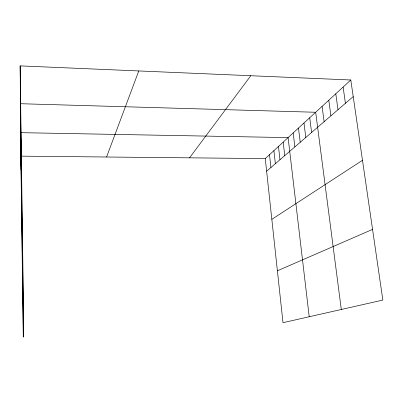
<?xml version="1.0" encoding="UTF-8"?>
<svg xmlns="http://www.w3.org/2000/svg" width="403" height="403" viewBox="0 0 403 403"><rect width="100%" height="100%" fill="white"/><g stroke="black" fill="none" stroke-linecap="round" stroke-linejoin="round"><path stroke-width="0.6" d="M106.578 157.004L138.773 70.943M189.526 157.835L250.792 75.724M265.265 158.591L350.796 79.99L382.85 300.079L283.002 322.682L265.265 158.591L20.83 156.147L20.15 65.885L350.796 79.99M266.63 171.235L353.214 96.594M271.829 219.333L362.493 160.298M277.39 270.791L372.558 229.393M343.119 87.048L345.426 103.309M335.785 93.783L337.996 109.712M328.783 100.221L330.903 115.827M322.088 106.372L324.118 121.676M341.301 309.484L315.675 112.266L20.437 103.712L23.455 325.851M309.716 117.747L311.59 132.481M303.988 123.006L305.791 137.473M298.482 128.063L300.225 142.274M293.193 132.93L294.87 146.894M309.217 316.748L288.1 137.609L20.654 132.663L23.349 332.117M283.198 142.113L284.76 155.608M278.468 146.455L279.979 159.729M273.909 150.646L275.37 163.699M269.511 154.687L270.922 167.532M20.15 65.885L23.591 317.488L23.268 337.115L20.83 156.147M20.271 82.187L20.518 100.1M20.331 89.723L20.618 114.014M20.528 116.064L20.825 142.833M20.729 142.622L20.991 165.92M20.407 84.655L21.016 170.011M21.394 156.994L21.732 222.874M22.477 236.017L22.492 279.642"/></g></svg>
